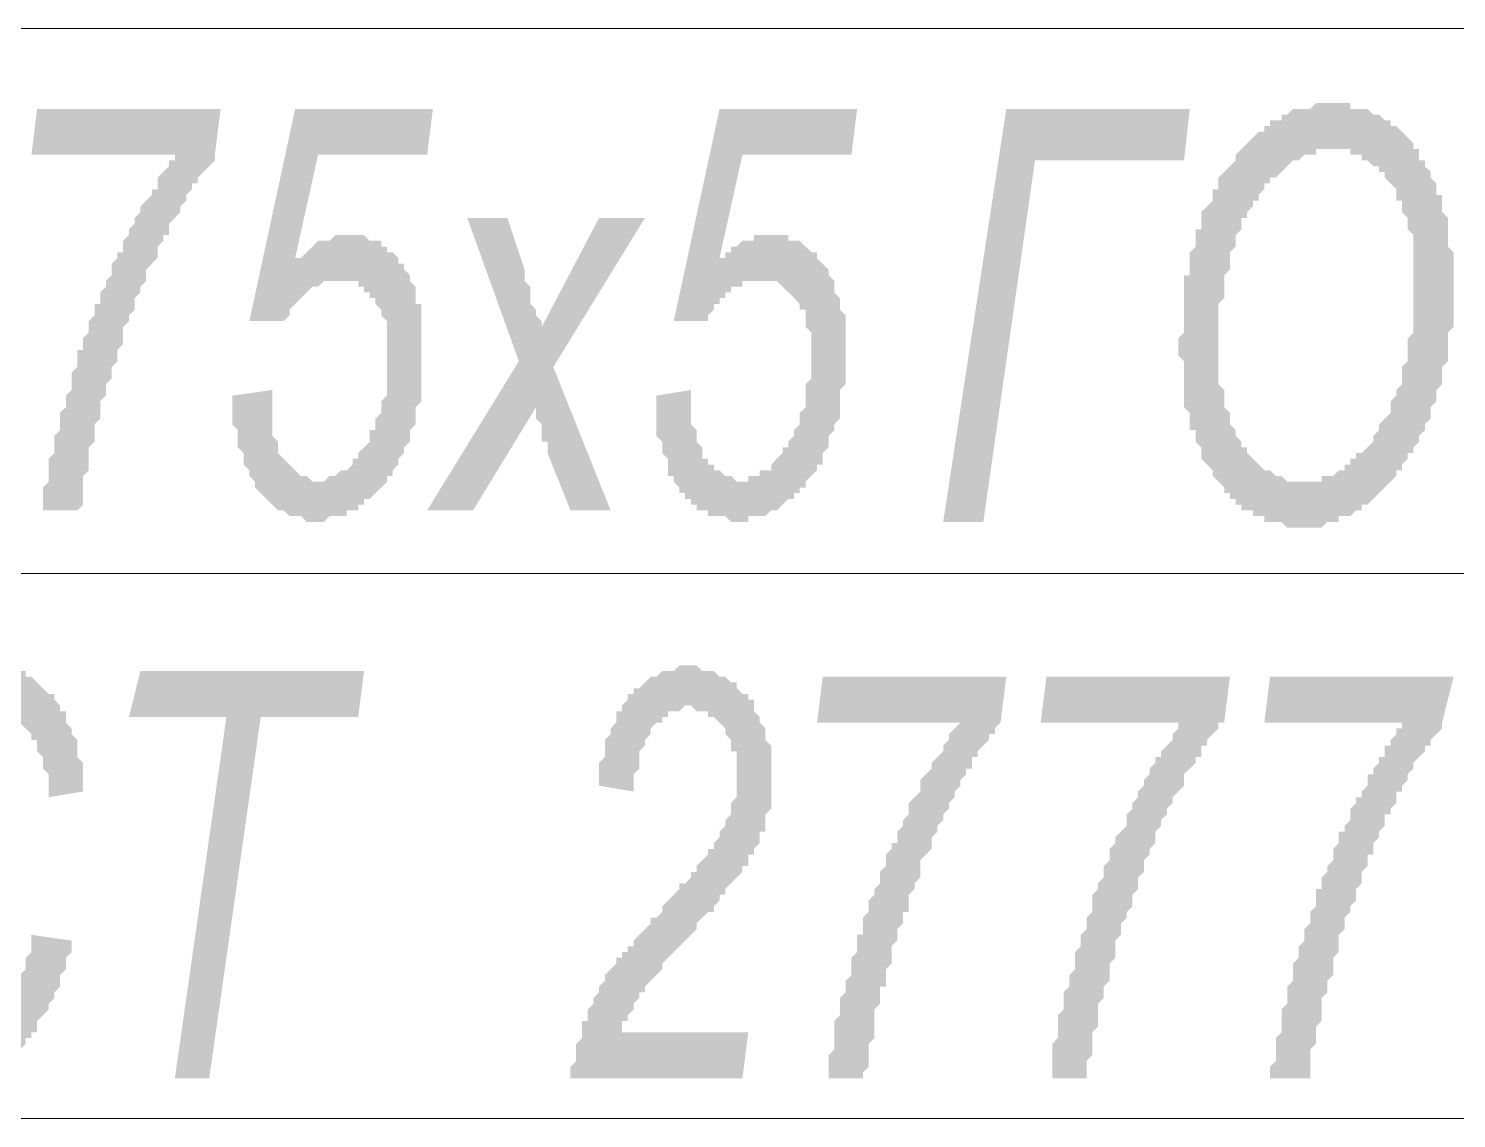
# Model space of a CAD drawing. Header units: millimetres. Extents: x 1372 to 666090, y 1285 to 31551.
# Drawn here: x 629174 to 630213, y 21939 to 22732 of the extents above; entities that cross this region are included whole.
import ezdxf

# ---------------------------------------------------------------- set-up
doc = ezdxf.new("R2010")
doc.units = ezdxf.units.MM
doc.layers.add('PDF _0', color=7, linetype='Continuous')
doc.layers.add('PDF _75-АЗ Штамп', color=7, linetype='Continuous')

msp = doc.modelspace()

# ---------------------------------------------------------------- hatches: boundary and pattern name
at = {"layer": 'PDF _75-АЗ Штамп', "transparency": 33554559}
h = msp.add_hatch(color=256, dxfattribs=at)
h.paths.add_polyline_path([(630010.6, 22498), (630010.6, 22502.2), (630010.6, 22506.4), (630014.8, 22510.6), (630014.8, 22514.7), (630014.8, 22523.1), (630014.8, 22527.2), (630014.8, 22531.4), (630014.8, 22535.6), (630014.8, 22539.8), (630014.8, 22543.9), (630014.8, 22548.1), (630014.8, 22552.3), (630019, 22552.3), (630019, 22556.4), (630019, 22560.6), (630019, 22564.8), (630019, 22569), (630023.2, 22573.1), (630023.2, 22577.3), (630023.2, 22581.5), (630023.2, 22585.6), (630027.3, 22585.6), (630027.3, 22589.8), (630027.3, 22594), (630027.3, 22598.2), (630031.5, 22602.3), (630031.5, 22602.3), (630035.7, 22606.5), (630035.7, 22610.7), (630035.7, 22614.8), (630039.8, 22614.8), (630039.8, 22619), (630039.8, 22623.2), (630044, 22627.4), (630044, 22627.4), (630048.2, 22631.5), (630048.2, 22631.5), (630052.4, 22635.7), (630052.4, 22639.9), (630056.5, 22644), (630056.5, 22644), (630060.7, 22648.2), (630060.7, 22648.2), (630064.9, 22652.4), (630064.9, 22652.4), (630069, 22656.6), (630073.2, 22656.6), (630073.2, 22660.7), (630077.4, 22660.7), (630077.4, 22664.9), (630081.6, 22664.9), (630085.7, 22664.9), (630085.7, 22669.1), (630089.9, 22669.1), (630089.9, 22669.1), (630094.1, 22673.2), (630098.2, 22673.2), (630098.2, 22673.2), (630102.4, 22673.2), (630106.6, 22673.2), (630106.6, 22673.2), (630110.8, 22677.4), (630114.9, 22677.4), (630114.9, 22677.4), (630119.1, 22677.4), (630123.3, 22677.4), (630123.3, 22677.4), (630127.4, 22677.4), (630127.4, 22677.4), (630131.6, 22677.4), (630135.8, 22677.4), (630135.8, 22673.2), (630140, 22673.2), (630144.1, 22673.2), (630144.1, 22673.2), (630148.3, 22673.2), (630152.5, 22669.1), (630152.5, 22669.1), (630156.6, 22669.1), (630160.8, 22664.9), (630160.8, 22664.9), (630165, 22664.9), (630165, 22660.7), (630169.2, 22660.7), (630173.3, 22656.6), (630173.3, 22656.6), (630177.5, 22652.4), (630177.5, 22652.4), (630181.7, 22648.2), (630181.7, 22644), (630185.8, 22644), (630185.8, 22639.9), (630185.8, 22635.7), (630190, 22635.7), (630190, 22631.5), (630194.2, 22627.4), (630194.2, 22627.4), (630194.2, 22623.2), (630198.4, 22619), (630198.4, 22614.8), (630198.4, 22610.7), (630202.5, 22610.7), (630202.5, 22606.5), (630202.5, 22602.3), (630202.5, 22598.2), (630206.7, 22594), (630206.7, 22589.8), (630206.7, 22585.6), (630206.7, 22581.5), (630206.7, 22577.3), (630206.7, 22573.1), (630210.9, 22569), (630210.9, 22564.8), (630210.9, 22560.6), (630210.9, 22556.4), (630210.9, 22552.3), (630210.9, 22548.1), (630210.9, 22543.9), (630210.9, 22543.9), (630210.9, 22539.8), (630210.9, 22535.6), (630210.9, 22531.4), (630210.9, 22527.2), (630210.9, 22523.1), (630210.9, 22518.9), (630210.9, 22514.7), (630206.7, 22510.6), (630206.7, 22506.4), (630206.7, 22502.2), (630206.7, 22498), (630206.7, 22493.9), (630206.7, 22489.7), (630202.5, 22485.5), (630202.5, 22481.4), (630202.5, 22477.2), (630202.5, 22473), (630202.5, 22473), (630198.4, 22468.8), (630198.4, 22464.7), (630198.4, 22464.7), (630198.4, 22460.5), (630194.2, 22456.3), (630194.2, 22452.2), (630194.2, 22448), (630190, 22443.8), (630190, 22439.6), (630185.8, 22435.5), (630185.8, 22435.5), (630185.8, 22431.3), (630181.7, 22427.1), (630181.7, 22423), (630177.5, 22423), (630177.5, 22418.8), (630173.3, 22414.6), (630173.3, 22414.6), (630173.3, 22410.4), (630169.2, 22410.4), (630169.2, 22406.3), (630165, 22402.1), (630165, 22402.1), (630160.8, 22397.9), (630160.8, 22397.9), (630156.6, 22393.8), (630152.5, 22389.6), (630152.5, 22389.6), (630148.3, 22385.4), (630148.3, 22385.4), (630144.1, 22385.4), (630144.1, 22381.2), (630140, 22381.2), (630135.8, 22377.1), (630135.8, 22377.1), (630131.6, 22377.1), (630127.4, 22377.1), (630127.4, 22372.9), (630123.3, 22372.9), (630119.1, 22372.9), (630119.1, 22372.9), (630114.9, 22368.7), (630110.8, 22368.7), (630110.8, 22368.7), (630106.6, 22368.7), (630102.4, 22368.7), (630098.2, 22368.7), (630098.2, 22368.7), (630098.2, 22368.7), (630094.1, 22368.7), (630089.9, 22368.7), (630089.9, 22368.7), (630085.7, 22372.9), (630081.6, 22372.9), (630077.4, 22372.9), (630077.4, 22372.9), (630073.2, 22372.9), (630073.2, 22377.1), (630069, 22377.1), (630064.9, 22377.1), (630064.9, 22381.2), (630060.7, 22381.2), (630056.5, 22381.2), (630056.5, 22385.4), (630052.4, 22385.4), (630052.4, 22389.6), (630048.2, 22389.6), (630048.2, 22393.8), (630044, 22393.8), (630044, 22397.9), (630039.8, 22402.1), (630039.8, 22402.1), (630035.7, 22406.3), (630035.7, 22410.4), (630031.5, 22414.6), (630031.5, 22414.6), (630027.3, 22418.8), (630027.3, 22423), (630027.3, 22427.1), (630023.2, 22431.3), (630023.2, 22431.3), (630023.2, 22435.5), (630023.2, 22439.6), (630019, 22439.6), (630019, 22443.8), (630019, 22448), (630019, 22452.2), (630014.8, 22456.3), (630014.8, 22460.5), (630014.8, 22464.7), (630014.8, 22468.8), (630014.8, 22473), (630014.8, 22477.2), (630014.8, 22481.4), (630014.8, 22485.5), (630014.8, 22489.7), (630010.6, 22493.9), (630010.6, 22498), (630010.6, 22498)], flags=0)
h.paths.add_polyline_path([(630039.8, 22498), (630039.8, 22493.9), (630039.8, 22489.7), (630039.8, 22485.5), (630039.8, 22481.4), (630039.8, 22477.2), (630039.8, 22473), (630044, 22468.8), (630044, 22464.7), (630044, 22460.5), (630044, 22456.3), (630048.2, 22452.2), (630048.2, 22448), (630048.2, 22448), (630048.2, 22443.8), (630052.4, 22439.6), (630052.4, 22439.6), (630052.4, 22435.5), (630056.5, 22431.3), (630056.5, 22427.1), (630060.7, 22427.1), (630060.7, 22423), (630064.9, 22418.8), (630064.9, 22418.8), (630069, 22414.6), (630069, 22414.6), (630073.2, 22410.4), (630077.4, 22410.4), (630077.4, 22410.4), (630081.6, 22406.3), (630081.6, 22406.3), (630085.7, 22406.3), (630089.9, 22402.1), (630089.9, 22402.1), (630094.1, 22402.1), (630098.2, 22402.1), (630098.2, 22402.1), (630102.4, 22402.1), (630106.6, 22402.1), (630106.6, 22402.1), (630110.8, 22402.1), (630114.9, 22402.1), (630114.9, 22406.3), (630119.1, 22406.3), (630123.3, 22406.3), (630123.3, 22406.3), (630127.4, 22410.4), (630131.6, 22410.4), (630131.6, 22414.6), (630131.6, 22414.6), (630135.8, 22414.6), (630135.8, 22418.8), (630140, 22418.8), (630140, 22423), (630144.1, 22423), (630148.3, 22427.1), (630148.3, 22427.1), (630152.5, 22431.3), (630152.5, 22435.5), (630156.6, 22439.6), (630156.6, 22439.6), (630156.6, 22443.8), (630160.8, 22448), (630160.8, 22448), (630165, 22452.2), (630165, 22456.3), (630165, 22460.5), (630169.2, 22464.7), (630169.2, 22464.7), (630169.2, 22468.8), (630173.3, 22473), (630173.3, 22477.2), (630173.3, 22481.4), (630173.3, 22485.5), (630177.5, 22489.7), (630177.5, 22489.7), (630177.5, 22493.9), (630177.5, 22498), (630177.5, 22502.2), (630177.5, 22506.4), (630181.7, 22510.6), (630181.7, 22514.7), (630181.7, 22518.9), (630181.7, 22523.1), (630181.7, 22527.2), (630181.7, 22531.4), (630181.7, 22535.6), (630181.7, 22539.8), (630181.7, 22543.9), (630181.7, 22548.1), (630181.7, 22552.3), (630181.7, 22556.4), (630181.7, 22560.6), (630181.7, 22564.8), (630181.7, 22569), (630181.7, 22573.1), (630181.7, 22577.3), (630181.7, 22581.5), (630177.5, 22585.6), (630177.5, 22589.8), (630177.5, 22589.8), (630177.5, 22594), (630173.3, 22598.2), (630173.3, 22602.3), (630173.3, 22606.5), (630169.2, 22606.5), (630169.2, 22610.7), (630169.2, 22614.8), (630165, 22619), (630165, 22619), (630160.8, 22623.2), (630160.8, 22627.4), (630156.6, 22627.4), (630156.6, 22631.5), (630152.5, 22631.5), (630148.3, 22635.7), (630148.3, 22635.7), (630144.1, 22635.7), (630144.1, 22639.9), (630140, 22639.9), (630135.8, 22639.9), (630135.8, 22644), (630131.6, 22644), (630127.4, 22644), (630127.4, 22644), (630123.3, 22644), (630123.3, 22644), (630119.1, 22644), (630114.9, 22644), (630114.9, 22644), (630110.8, 22644), (630110.8, 22639.9), (630106.6, 22639.9), (630102.4, 22639.9), (630102.4, 22639.9), (630098.2, 22635.7), (630094.1, 22635.7), (630094.1, 22635.7), (630089.9, 22631.5), (630089.9, 22631.5), (630085.7, 22627.4), (630085.7, 22627.4), (630081.6, 22623.2), (630077.4, 22623.2), (630077.4, 22619), (630073.2, 22619), (630073.2, 22614.8), (630069, 22610.7), (630069, 22606.5), (630064.9, 22606.5), (630064.9, 22602.3), (630064.9, 22602.3), (630060.7, 22598.2), (630060.7, 22594), (630056.5, 22594), (630056.5, 22589.8), (630056.5, 22585.6), (630052.4, 22581.5), (630052.4, 22577.3), (630052.4, 22577.3), (630052.4, 22573.1), (630048.2, 22569), (630048.2, 22564.8), (630048.2, 22560.6), (630048.2, 22556.4), (630044, 22552.3), (630044, 22552.3), (630044, 22548.1), (630044, 22543.9), (630044, 22539.8), (630044, 22535.6), (630039.8, 22531.4), (630039.8, 22527.2), (630039.8, 22523.1), (630039.8, 22518.9), (630039.8, 22514.7), (630039.8, 22506.4), (630039.8, 22502.2), (630039.8, 22498), (630039.8, 22498)], flags=0)
for points in [[(629184.7, 22381.2), (629184.7, 22381.2), (629184.7, 22385.4), (629184.7, 22389.6), (629184.7, 22393.8), (629184.7, 22397.9), (629188.9, 22402.1), (629188.9, 22406.3), (629188.9, 22406.3), (629188.9, 22410.4), (629188.9, 22414.6), (629188.9, 22418.8), (629193.1, 22423), (629193.1, 22427.1), (629193.1, 22431.3), (629193.1, 22435.5), (629197.2, 22439.6), (629197.2, 22448), (629197.2, 22452.2), (629197.2, 22452.2), (629201.4, 22456.3), (629201.4, 22460.5), (629201.4, 22464.7), (629201.4, 22464.7), (629205.6, 22468.8), (629205.6, 22473), (629205.6, 22477.2), (629205.6, 22481.4), (629209.7, 22485.5), (629209.7, 22489.7), (629209.7, 22493.9), (629209.7, 22498), (629213.9, 22498), (629213.9, 22502.2), (629213.9, 22506.4), (629218.1, 22510.6), (629218.1, 22514.7), (629218.1, 22518.9), (629222.3, 22523.1), (629222.3, 22527.2), (629222.3, 22531.4), (629226.4, 22531.4), (629226.4, 22535.6), (629226.4, 22539.8), (629230.6, 22543.9), (629230.6, 22548.1), (629234.8, 22552.3), (629234.8, 22552.3), (629234.8, 22556.4), (629234.8, 22560.6), (629238.9, 22564.8), (629238.9, 22569), (629243.1, 22569), (629243.1, 22573.1), (629243.1, 22577.3), (629247.3, 22581.5), (629247.3, 22585.6), (629251.5, 22589.8), (629251.5, 22589.8), (629251.5, 22594), (629255.6, 22598.2), (629255.6, 22602.3), (629259.8, 22606.5), (629259.8, 22606.5), (629264, 22610.7), (629264, 22614.8), (629268.1, 22614.8), (629268.1, 22619), (629268.1, 22623.2), (629272.3, 22627.4), (629272.3, 22627.4), (629276.5, 22631.5), (629276.5, 22635.7), (629280.7, 22635.7), (629280.7, 22639.9), (629176.4, 22639.9), (629180.5, 22673.2), (629314, 22673.2), (629309.8, 22639.9), (629309.8, 22635.7), (629305.7, 22631.5), (629305.7, 22631.5), (629301.5, 22627.4), (629301.5, 22627.4), (629297.3, 22623.2), (629297.3, 22619), (629293.2, 22619), (629293.2, 22614.8), (629289, 22610.7), (629289, 22606.5), (629289, 22606.5), (629284.8, 22602.3), (629284.8, 22598.2), (629280.7, 22594), (629280.7, 22594), (629276.5, 22589.8), (629276.5, 22585.6), (629276.5, 22581.5), (629272.3, 22581.5), (629272.3, 22577.3), (629268.1, 22573.1), (629268.1, 22569), (629268.1, 22564.8), (629264, 22560.6), (629264, 22560.6), (629259.8, 22556.4), (629259.8, 22552.3), (629259.8, 22548.1), (629255.6, 22543.9), (629255.6, 22539.8), (629251.5, 22535.6), (629251.5, 22531.4), (629251.5, 22531.4), (629251.5, 22527.2), (629247.3, 22523.1), (629247.3, 22518.9), (629243.1, 22514.7), (629243.1, 22510.6), (629243.1, 22506.4), (629243.1, 22502.2), (629238.9, 22498), (629238.9, 22493.9), (629238.9, 22489.7), (629234.8, 22485.5), (629234.8, 22481.4), (629234.8, 22477.2), (629230.6, 22473), (629230.6, 22468.8), (629230.6, 22468.8), (629230.6, 22464.7), (629226.4, 22460.5), (629226.4, 22456.3), (629226.4, 22452.2), (629226.4, 22448), (629222.3, 22443.8), (629222.3, 22439.6), (629222.3, 22435.5), (629222.3, 22431.3), (629218.1, 22427.1), (629218.1, 22423), (629218.1, 22423), (629218.1, 22418.8), (629218.1, 22414.6), (629218.1, 22410.4), (629213.9, 22406.3), (629213.9, 22402.1), (629213.9, 22397.9), (629213.9, 22393.8), (629213.9, 22389.6), (629213.9, 22385.4), (629209.7, 22381.2), (629209.7, 22381.2), (629209.7, 22381.2)], [(629322.4, 22464.7), (629351.6, 22468.8), (629351.6, 22460.5), (629351.6, 22460.5), (629351.6, 22456.3), (629351.6, 22456.3), (629351.6, 22452.2), (629351.6, 22448), (629351.6, 22443.8), (629351.6, 22439.6), (629351.6, 22435.5), (629355.7, 22431.3), (629355.7, 22427.1), (629355.7, 22423), (629359.9, 22418.8), (629359.9, 22418.8), (629364.1, 22414.6), (629364.1, 22414.6), (629368.2, 22410.4), (629368.2, 22410.4), (629372.4, 22406.3), (629376.6, 22406.3), (629376.6, 22406.3), (629380.8, 22402.1), (629384.9, 22402.1), (629384.9, 22402.1), (629389.1, 22402.1), (629389.1, 22402.1), (629393.3, 22406.3), (629393.3, 22406.3), (629397.4, 22406.3), (629401.6, 22410.4), (629401.6, 22410.4), (629405.8, 22410.4), (629410, 22414.6), (629410, 22414.6), (629410, 22418.8), (629414.1, 22418.8), (629414.1, 22423), (629418.3, 22427.1), (629418.3, 22427.1), (629422.5, 22431.3), (629422.5, 22435.5), (629422.5, 22439.6), (629426.6, 22439.6), (629426.6, 22443.8), (629426.6, 22448), (629426.6, 22448), (629430.8, 22452.2), (629430.8, 22456.3), (629430.8, 22460.5), (629435, 22464.7), (629435, 22468.8), (629435, 22473), (629435, 22477.2), (629435, 22481.4), (629435, 22485.5), (629435, 22489.7), (629435, 22493.9), (629435, 22493.9), (629435, 22498), (629435, 22502.2), (629435, 22506.4), (629435, 22510.6), (629435, 22514.7), (629435, 22518.9), (629430.8, 22523.1), (629430.8, 22527.2), (629430.8, 22527.2), (629426.6, 22531.4), (629426.6, 22535.6), (629422.5, 22535.6), (629422.5, 22539.8), (629418.3, 22539.8), (629418.3, 22543.9), (629414.1, 22543.9), (629414.1, 22548.1), (629410, 22548.1), (629405.8, 22548.1), (629405.8, 22548.1), (629401.6, 22548.1), (629397.4, 22548.1), (629397.4, 22548.1), (629393.3, 22548.1), (629389.1, 22548.1), (629389.1, 22548.1), (629384.9, 22543.9), (629380.8, 22543.9), (629380.8, 22543.9), (629376.6, 22539.8), (629376.6, 22539.8), (629372.4, 22535.6), (629372.4, 22535.6), (629368.2, 22531.4), (629368.2, 22531.4), (629364.1, 22527.2), (629364.1, 22523.1), (629359.9, 22518.9), (629359.9, 22518.9), (629334.9, 22518.9), (629368.2, 22673.2), (629468.4, 22673.2), (629464.2, 22639.9), (629384.9, 22639.9), (629368.2, 22564.8), (629372.4, 22564.8), (629376.6, 22569), (629376.6, 22569), (629380.8, 22573.1), (629380.8, 22573.1), (629384.9, 22577.3), (629389.1, 22577.3), (629389.1, 22577.3), (629389.1, 22577.3), (629393.3, 22577.3), (629397.4, 22581.5), (629397.4, 22581.5), (629401.6, 22581.5), (629405.8, 22581.5), (629405.8, 22581.5), (629410, 22581.5), (629414.1, 22581.5), (629418.3, 22581.5), (629418.3, 22581.5), (629422.5, 22577.3), (629426.6, 22577.3), (629426.6, 22577.3), (629430.8, 22577.3), (629430.8, 22573.1), (629435, 22573.1), (629435, 22569), (629439.2, 22569), (629443.3, 22564.8), (629443.3, 22560.6), (629447.5, 22560.6), (629447.5, 22560.6), (629447.5, 22556.4), (629451.7, 22552.3), (629451.7, 22548.1), (629451.7, 22548.1), (629455.8, 22543.9), (629455.8, 22539.8), (629455.8, 22535.6), (629455.8, 22531.4), (629460, 22531.4), (629460, 22527.2), (629460, 22523.1), (629460, 22518.9), (629460, 22514.7), (629460, 22510.6), (629460, 22506.4), (629460, 22498), (629460, 22498), (629460, 22493.9), (629460, 22489.7), (629460, 22485.5), (629460, 22481.4), (629460, 22477.2), (629460, 22473), (629460, 22468.8), (629460, 22464.7), (629460, 22460.5), (629455.8, 22456.3), (629455.8, 22452.2), (629455.8, 22448), (629455.8, 22443.8), (629451.7, 22439.6), (629451.7, 22439.6), (629451.7, 22435.5), (629451.7, 22431.3), (629447.5, 22427.1), (629447.5, 22423), (629443.3, 22418.8), (629443.3, 22414.6), (629443.3, 22414.6), (629439.2, 22410.4), (629439.2, 22406.3), (629435, 22406.3), (629435, 22402.1), (629430.8, 22397.9), (629430.8, 22397.9), (629426.6, 22393.8), (629426.6, 22393.8), (629422.5, 22389.6), (629418.3, 22389.6), (629418.3, 22385.4), (629414.1, 22385.4), (629414.1, 22381.2), (629410, 22381.2), (629405.8, 22381.2), (629405.8, 22377.1), (629401.6, 22377.1), (629397.4, 22377.1), (629397.4, 22377.1), (629393.3, 22377.1), (629389.1, 22372.9), (629389.1, 22372.9), (629384.9, 22372.9), (629380.8, 22372.9), (629380.8, 22372.9), (629376.6, 22372.9), (629372.4, 22377.1), (629372.4, 22377.1), (629368.2, 22377.1), (629364.1, 22377.1), (629364.1, 22377.1), (629359.9, 22381.2), (629355.7, 22381.2), (629355.7, 22381.2), (629351.6, 22385.4), (629351.6, 22385.4), (629347.4, 22389.6), (629347.4, 22389.6), (629343.2, 22393.8), (629343.2, 22393.8), (629339, 22397.9), (629339, 22402.1), (629334.9, 22406.3), (629334.9, 22406.3), (629334.9, 22410.4), (629330.7, 22414.6), (629330.7, 22418.8), (629330.7, 22423), (629326.5, 22427.1), (629326.5, 22431.3), (629326.5, 22435.5), (629326.5, 22435.5), (629326.5, 22439.6), (629322.4, 22443.8), (629322.4, 22448), (629322.4, 22452.2), (629322.4, 22456.3), (629322.4, 22456.3), (629322.4, 22460.5), (629322.4, 22464.7)], [(629631, 22464.7), (629656.1, 22468.8), (629656.1, 22460.5), (629656.1, 22460.5), (629656.1, 22456.3), (629656.1, 22456.3), (629656.1, 22452.2), (629656.1, 22448), (629656.1, 22443.8), (629660.2, 22439.6), (629660.2, 22435.5), (629660.2, 22431.3), (629664.4, 22427.1), (629664.4, 22423), (629664.4, 22418.8), (629668.6, 22418.8), (629668.6, 22414.6), (629672.8, 22414.6), (629672.8, 22410.4), (629676.9, 22410.4), (629681.1, 22406.3), (629681.1, 22406.3), (629685.3, 22406.3), (629689.4, 22402.1), (629689.4, 22402.1), (629689.4, 22402.1), (629693.6, 22402.1), (629697.8, 22402.1), (629697.8, 22406.3), (629702, 22406.3), (629706.1, 22406.3), (629706.1, 22410.4), (629710.3, 22410.4), (629714.5, 22410.4), (629714.5, 22414.6), (629714.5, 22414.6), (629718.6, 22418.8), (629718.6, 22418.8), (629722.8, 22423), (629722.8, 22427.1), (629727, 22427.1), (629727, 22431.3), (629731.2, 22435.5), (629731.2, 22439.6), (629731.2, 22439.6), (629735.3, 22443.8), (629735.3, 22448), (629735.3, 22448), (629735.3, 22452.2), (629739.5, 22456.3), (629739.5, 22460.5), (629739.5, 22464.7), (629739.5, 22468.8), (629739.5, 22473), (629743.7, 22477.2), (629743.7, 22481.4), (629743.7, 22485.5), (629743.7, 22489.7), (629743.7, 22493.9), (629743.7, 22493.9), (629743.7, 22498), (629743.7, 22502.2), (629743.7, 22506.4), (629743.7, 22510.6), (629739.5, 22514.7), (629739.5, 22518.9), (629739.5, 22523.1), (629739.5, 22527.2), (629735.3, 22527.2), (629735.3, 22531.4), (629731.2, 22535.6), (629731.2, 22535.6), (629727, 22539.8), (629727, 22539.8), (629722.8, 22543.9), (629722.8, 22543.9), (629718.6, 22548.1), (629714.5, 22548.1), (629714.5, 22548.1), (629710.3, 22548.1), (629706.1, 22548.1), (629706.1, 22548.1), (629702, 22548.1), (629702, 22548.1), (629697.8, 22548.1), (629693.6, 22548.1), (629693.6, 22543.9), (629689.4, 22543.9), (629685.3, 22543.9), (629685.3, 22539.8), (629681.1, 22539.8), (629681.1, 22535.6), (629676.9, 22535.6), (629676.9, 22531.4), (629672.8, 22531.4), (629672.8, 22527.2), (629668.6, 22523.1), (629668.6, 22518.9), (629664.4, 22518.9), (629643.6, 22518.9), (629676.9, 22673.2), (629777, 22673.2), (629772.9, 22639.9), (629693.6, 22639.9), (629676.9, 22564.8), (629681.1, 22564.8), (629681.1, 22569), (629685.3, 22569), (629685.3, 22573.1), (629689.4, 22573.1), (629693.6, 22577.3), (629693.6, 22577.3), (629693.6, 22577.3), (629697.8, 22577.3), (629702, 22577.3), (629702, 22581.5), (629706.1, 22581.5), (629710.3, 22581.5), (629710.3, 22581.5), (629714.5, 22581.5), (629718.6, 22581.5), (629718.6, 22581.5), (629722.8, 22581.5), (629727, 22581.5), (629727, 22577.3), (629731.2, 22577.3), (629735.3, 22577.3), (629735.3, 22577.3), (629739.5, 22573.1), (629739.5, 22573.1), (629743.7, 22569), (629747.8, 22569), (629747.8, 22564.8), (629752, 22560.6), (629752, 22560.6), (629752, 22560.6), (629756.2, 22556.4), (629756.2, 22552.3), (629760.4, 22548.1), (629760.4, 22548.1), (629760.4, 22543.9), (629760.4, 22539.8), (629764.5, 22535.6), (629764.5, 22531.4), (629764.5, 22531.4), (629764.5, 22527.2), (629768.7, 22523.1), (629768.7, 22518.9), (629768.7, 22514.7), (629768.7, 22510.6), (629768.7, 22506.4), (629768.7, 22498), (629768.7, 22498), (629768.7, 22493.9), (629768.7, 22489.7), (629768.7, 22485.5), (629768.7, 22481.4), (629768.7, 22477.2), (629768.7, 22473), (629764.5, 22468.8), (629764.5, 22464.7), (629764.5, 22460.5), (629764.5, 22456.3), (629764.5, 22452.2), (629764.5, 22448), (629760.4, 22443.8), (629760.4, 22439.6), (629760.4, 22439.6), (629756.2, 22435.5), (629756.2, 22431.3), (629756.2, 22427.1), (629752, 22423), (629752, 22418.8), (629752, 22414.6), (629747.8, 22414.6), (629747.8, 22410.4), (629743.7, 22406.3), (629743.7, 22406.3), (629739.5, 22402.1), (629739.5, 22397.9), (629735.3, 22397.9), (629735.3, 22393.8), (629731.2, 22393.8), (629731.2, 22389.6), (629727, 22389.6), (629722.8, 22385.4), (629722.8, 22385.4), (629718.6, 22381.2), (629714.5, 22381.2), (629714.5, 22381.2), (629710.3, 22377.1), (629706.1, 22377.1), (629706.1, 22377.1), (629702, 22377.1), (629697.8, 22377.1), (629697.8, 22372.9), (629693.6, 22372.9), (629689.4, 22372.9), (629689.4, 22372.9), (629685.3, 22372.9), (629685.3, 22372.9), (629681.1, 22377.1), (629676.9, 22377.1), (629672.8, 22377.1), (629672.8, 22377.1), (629668.6, 22377.1), (629668.6, 22381.2), (629664.4, 22381.2), (629660.2, 22381.2), (629660.2, 22385.4), (629656.1, 22385.4), (629656.1, 22389.6), (629651.9, 22389.6), (629651.9, 22393.8), (629647.7, 22393.8), (629647.7, 22397.9), (629643.6, 22402.1), (629643.6, 22406.3), (629639.4, 22406.3), (629639.4, 22410.4), (629639.4, 22414.6), (629639.4, 22418.8), (629635.2, 22423), (629635.2, 22427.1), (629635.2, 22431.3), (629631, 22435.5), (629631, 22435.5), (629631, 22439.6), (629631, 22443.8), (629631, 22448), (629631, 22452.2), (629631, 22456.3), (629631, 22456.3), (629631, 22460.5), (629631, 22464.7)], [(629885.5, 22673.2), (630019, 22673.2), (630014.8, 22635.7), (629906.4, 22635.7), (629868.8, 22372.9), (629839.6, 22372.9)], [(629464.2, 22381.2), (629530.9, 22489.7), (629493.4, 22594), (629522.6, 22594), (629535.1, 22556.4), (629535.1, 22552.3), (629535.1, 22548.1), (629539.3, 22543.9), (629539.3, 22539.8), (629539.3, 22535.6), (629539.3, 22531.4), (629543.4, 22527.2), (629543.4, 22527.2), (629543.4, 22523.1), (629547.6, 22518.9), (629547.6, 22514.7), (629589.3, 22594), (629622.7, 22594), (629556, 22485.5), (629597.7, 22381.2), (629568.5, 22381.2), (629551.8, 22423), (629551.8, 22427.1), (629551.8, 22431.3), (629547.6, 22431.3), (629547.6, 22435.5), (629547.6, 22439.6), (629547.6, 22443.8), (629543.4, 22448), (629543.4, 22452.2), (629543.4, 22456.3), (629543.4, 22456.3), (629497.6, 22381.2)], [(629176.4, 22072.6), (629205.6, 22068.4), (629205.6, 22064.2), (629205.6, 22060), (629201.4, 22055.9), (629201.4, 22051.7), (629201.4, 22047.5), (629197.2, 22043.4), (629197.2, 22039.2), (629197.2, 22035), (629193.1, 22030.8), (629193.1, 22026.7), (629193.1, 22026.7), (629188.9, 22022.5), (629188.9, 22018.3), (629184.7, 22014.2), (629184.7, 22014.2), (629180.5, 22010), (629180.5, 22005.8), (629180.5, 22001.7), (629176.4, 22001.7), (629176.4, 21997.5), (629172.2, 21997.5), (629172.2, 21993.3), (629168, 21989.1), (629168, 21989.1), (629163.9, 21989.1), (629163.9, 21985), (629159.7, 21980.8), (629159.7, 21980.8), (629155.5, 21980.8), (629151.3, 21976.6), (629151.3, 21976.6), (629147.2, 21972.5), (629147.2, 21972.5), (629143, 21972.5), (629138.8, 21968.3), (629138.8, 21968.3), (629134.7, 21968.3), (629130.5, 21968.3), (629130.5, 21964.1), (629126.3, 21964.1), (629122.1, 21964.1), (629122.1, 21964.1), (629118, 21964.1), (629113.8, 21964.1), (629113.8, 21964.1), (629113.8, 21964.1), (629109.6, 21964.1), (629105.5, 21964.1), (629101.3, 21964.1), (629101.3, 21964.1), (629097.1, 21964.1), (629092.9, 21964.1), (629088.8, 21968.3), (629088.8, 21968.3), (629084.6, 21968.3), (629080.4, 21968.3), (629080.4, 21972.5), (629076.3, 21972.5), (629076.3, 21972.5), (629072.1, 21976.6), (629067.9, 21976.6), (629067.9, 21980.8), (629063.7, 21980.8), (629063.7, 21985), (629059.6, 21985), (629059.6, 21989.1), (629055.4, 21989.1), (629055.4, 21993.3), (629051.2, 21993.3), (629051.2, 21997.5), (629051.2, 21997.5), (629047.1, 22001.7), (629047.1, 22005.8), (629047.1, 22005.8), (629042.9, 22010), (629042.9, 22014.2), (629042.9, 22018.3), (629038.7, 22018.3), (629038.7, 22022.5), (629038.7, 22026.7), (629034.5, 22030.8), (629034.5, 22035), (629034.5, 22039.2), (629034.5, 22043.4), (629034.5, 22047.5), (629034.5, 22051.7), (629030.4, 22051.7), (629030.4, 22055.9), (629030.4, 22064.2), (629030.4, 22068.4), (629030.4, 22072.6), (629030.4, 22076.7), (629030.4, 22080.9), (629030.4, 22085.1), (629030.4, 22089.2), (629030.4, 22089.2), (629030.4, 22097.6), (629030.4, 22101.8), (629030.4, 22105.9), (629030.4, 22110.1), (629030.4, 22114.3), (629030.4, 22118.4), (629030.4, 22122.6), (629030.4, 22126.8), (629030.4, 22131), (629030.4, 22135.1), (629034.5, 22139.3), (629034.5, 22143.5), (629034.5, 22147.6), (629034.5, 22151.8), (629034.5, 22151.8), (629034.5, 22156), (629038.7, 22160.2), (629038.7, 22164.3), (629038.7, 22168.5), (629038.7, 22172.7), (629042.9, 22176.8), (629042.9, 22181), (629042.9, 22181), (629042.9, 22185.2), (629047.1, 22189.4), (629047.1, 22193.5), (629047.1, 22197.7), (629051.2, 22201.9), (629051.2, 22201.9), (629051.2, 22206), (629055.4, 22210.2), (629055.4, 22214.4), (629059.6, 22214.4), (629059.6, 22218.6), (629063.7, 22222.7), (629063.7, 22222.7), (629063.7, 22226.9), (629067.9, 22231.1), (629067.9, 22231.1), (629072.1, 22235.2), (629072.1, 22239.4), (629076.3, 22239.4), (629076.3, 22243.6), (629080.4, 22243.6), (629084.6, 22247.8), (629084.6, 22251.9), (629088.8, 22251.9), (629088.8, 22251.9), (629092.9, 22256.1), (629092.9, 22256.1), (629097.1, 22260.3), (629101.3, 22260.3), (629101.3, 22260.3), (629105.5, 22264.4), (629105.5, 22264.4), (629109.6, 22264.4), (629113.8, 22268.6), (629113.8, 22268.6), (629118, 22268.6), (629122.1, 22268.6), (629122.1, 22268.6), (629126.3, 22268.6), (629130.5, 22268.6), (629130.5, 22268.6), (629134.7, 22268.6), (629138.8, 22272.8), (629143, 22268.6), (629143, 22268.6), (629147.2, 22268.6), (629151.3, 22268.6), (629155.5, 22268.6), (629155.5, 22268.6), (629159.7, 22268.6), (629163.9, 22268.6), (629163.9, 22264.4), (629168, 22264.4), (629172.2, 22264.4), (629172.2, 22260.3), (629176.4, 22260.3), (629176.4, 22260.3), (629180.5, 22256.1), (629180.5, 22256.1), (629184.7, 22251.9), (629184.7, 22251.9), (629188.9, 22247.8), (629193.1, 22247.8), (629193.1, 22243.6), (629193.1, 22243.6), (629197.2, 22239.4), (629197.2, 22235.2), (629201.4, 22235.2), (629201.4, 22231.1), (629201.4, 22226.9), (629205.6, 22222.7), (629205.6, 22222.7), (629205.6, 22218.6), (629209.7, 22214.4), (629209.7, 22210.2), (629209.7, 22206), (629209.7, 22201.9), (629213.9, 22197.7), (629213.9, 22193.5), (629213.9, 22189.4), (629213.9, 22185.2), (629213.9, 22181), (629213.9, 22176.8), (629213.9, 22176.8), (629188.9, 22172.7), (629188.9, 22176.8), (629188.9, 22181), (629188.9, 22189.4), (629184.7, 22193.5), (629184.7, 22193.5), (629184.7, 22197.7), (629184.7, 22201.9), (629180.5, 22206), (629180.5, 22210.2), (629180.5, 22214.4), (629176.4, 22214.4), (629176.4, 22218.6), (629172.2, 22222.7), (629172.2, 22222.7), (629172.2, 22222.7), (629168, 22226.9), (629163.9, 22226.9), (629163.9, 22231.1), (629159.7, 22231.1), (629159.7, 22235.2), (629155.5, 22235.2), (629151.3, 22235.2), (629151.3, 22235.2), (629147.2, 22235.2), (629143, 22239.4), (629143, 22239.4), (629138.8, 22239.4), (629134.7, 22239.4), (629134.7, 22239.4), (629130.5, 22235.2), (629126.3, 22235.2), (629126.3, 22235.2), (629122.1, 22235.2), (629118, 22235.2), (629118, 22235.2), (629113.8, 22231.1), (629113.8, 22231.1), (629109.6, 22231.1), (629109.6, 22226.9), (629105.5, 22226.9), (629101.3, 22222.7), (629101.3, 22222.7), (629097.1, 22218.6), (629097.1, 22218.6), (629092.9, 22214.4), (629092.9, 22214.4), (629088.8, 22210.2), (629088.8, 22206), (629084.6, 22206), (629084.6, 22201.9), (629080.4, 22197.7), (629080.4, 22193.5), (629076.3, 22189.4), (629076.3, 22189.4), (629076.3, 22185.2), (629076.3, 22181), (629072.1, 22181), (629072.1, 22176.8), (629072.1, 22172.7), (629067.9, 22168.5), (629067.9, 22164.3), (629067.9, 22160.2), (629063.7, 22160.2), (629063.7, 22156), (629063.7, 22151.8), (629063.7, 22147.6), (629063.7, 22143.5), (629059.6, 22139.3), (629059.6, 22135.1), (629059.6, 22131), (629059.6, 22126.8), (629059.6, 22122.6), (629059.6, 22118.4), (629059.6, 22114.3), (629059.6, 22110.1), (629059.6, 22105.9), (629055.4, 22101.8), (629055.4, 22097.6), (629055.4, 22093.4), (629055.4, 22089.2), (629055.4, 22085.1), (629055.4, 22080.9), (629059.6, 22076.7), (629059.6, 22072.6), (629059.6, 22068.4), (629059.6, 22064.2), (629059.6, 22060), (629059.6, 22055.9), (629059.6, 22051.7), (629063.7, 22047.5), (629063.7, 22043.4), (629063.7, 22039.2), (629063.7, 22035), (629067.9, 22035), (629067.9, 22030.8), (629067.9, 22026.7), (629072.1, 22026.7), (629072.1, 22022.5), (629072.1, 22022.5), (629076.3, 22018.3), (629076.3, 22014.2), (629080.4, 22014.2), (629080.4, 22010), (629084.6, 22005.8), (629084.6, 22005.8), (629088.8, 22005.8), (629088.8, 22001.7), (629092.9, 22001.7), (629097.1, 22001.7), (629097.1, 21997.5), (629101.3, 21997.5), (629105.5, 21997.5), (629105.5, 21997.5), (629109.6, 21997.5), (629113.8, 21997.5), (629113.8, 21997.5), (629118, 21997.5), (629118, 21997.5), (629122.1, 21997.5), (629126.3, 21997.5), (629126.3, 21997.5), (629130.5, 22001.7), (629134.7, 22001.7), (629134.7, 22001.7), (629138.8, 22001.7), (629143, 22005.8), (629143, 22005.8), (629147.2, 22010), (629147.2, 22010), (629151.3, 22014.2), (629151.3, 22018.3), (629155.5, 22018.3), (629155.5, 22022.5), (629159.7, 22022.5), (629159.7, 22026.7), (629163.9, 22030.8), (629163.9, 22030.8), (629163.9, 22035), (629168, 22039.2), (629168, 22043.4), (629172.2, 22047.5), (629172.2, 22051.7), (629172.2, 22051.7), (629172.2, 22055.9), (629176.4, 22060), (629176.4, 22064.2), (629176.4, 22068.4), (629176.4, 22072.6)], [(629280.7, 21968.3), (629318.2, 22231.1), (629247.3, 22231.1), (629255.6, 22264.4), (629418.3, 22264.4), (629414.1, 22231.1), (629343.2, 22231.1), (629305.7, 21968.3)], [(629568.5, 21968.3), (629568.5, 21972.5), (629568.5, 21976.6), (629572.6, 21980.8), (629572.6, 21985), (629572.6, 21989.1), (629572.6, 21993.3), (629576.8, 21997.5), (629576.8, 22001.7), (629576.8, 22005.8), (629576.8, 22010), (629581, 22010), (629581, 22014.2), (629581, 22018.3), (629581, 22018.3), (629585.2, 22022.5), (629585.2, 22026.7), (629589.3, 22030.8), (629589.3, 22035), (629589.3, 22035), (629593.5, 22039.2), (629593.5, 22043.4), (629597.7, 22047.5), (629597.7, 22047.5), (629597.7, 22047.5), (629601.8, 22051.7), (629601.8, 22051.7), (629601.8, 22055.9), (629606, 22055.9), (629606, 22060), (629610.2, 22060), (629610.2, 22064.2), (629614.4, 22064.2), (629614.4, 22068.4), (629618.5, 22072.6), (629618.5, 22072.6), (629622.7, 22076.7), (629626.9, 22080.9), (629626.9, 22085.1), (629631, 22085.1), (629635.2, 22089.2), (629635.2, 22093.4), (629639.4, 22097.6), (629643.6, 22101.8), (629643.6, 22101.8), (629647.7, 22105.9), (629647.7, 22110.1), (629651.9, 22110.1), (629656.1, 22114.3), (629656.1, 22118.4), (629660.2, 22118.4), (629660.2, 22122.6), (629664.4, 22126.8), (629664.4, 22126.8), (629668.6, 22131), (629668.6, 22131), (629668.6, 22135.1), (629672.8, 22135.1), (629672.8, 22139.3), (629676.9, 22143.5), (629676.9, 22143.5), (629676.9, 22147.6), (629681.1, 22151.8), (629681.1, 22156), (629685.3, 22160.2), (629685.3, 22160.2), (629685.3, 22164.3), (629685.3, 22164.3), (629685.3, 22168.5), (629689.4, 22172.7), (629689.4, 22176.8), (629689.4, 22181), (629689.4, 22185.2), (629689.4, 22189.4), (629689.4, 22193.5), (629689.4, 22197.7), (629689.4, 22201.9), (629689.4, 22206), (629685.3, 22206), (629685.3, 22210.2), (629685.3, 22214.4), (629681.1, 22218.6), (629681.1, 22222.7), (629681.1, 22222.7), (629676.9, 22226.9), (629676.9, 22226.9), (629672.8, 22231.1), (629668.6, 22231.1), (629668.6, 22235.2), (629664.4, 22235.2), (629664.4, 22235.2), (629660.2, 22235.2), (629656.1, 22239.4), (629656.1, 22239.4), (629651.9, 22239.4), (629647.7, 22235.2), (629647.7, 22235.2), (629643.6, 22235.2), (629639.4, 22235.2), (629639.4, 22231.1), (629635.2, 22231.1), (629635.2, 22226.9), (629631, 22226.9), (629626.9, 22222.7), (629626.9, 22222.7), (629626.9, 22218.6), (629622.7, 22214.4), (629622.7, 22214.4), (629622.7, 22210.2), (629618.5, 22206), (629618.5, 22201.9), (629618.5, 22197.7), (629618.5, 22193.5), (629614.4, 22189.4), (629614.4, 22185.2), (629614.4, 22181), (629614.4, 22176.8), (629589.3, 22181), (629589.3, 22185.2), (629589.3, 22189.4), (629589.3, 22193.5), (629589.3, 22197.7), (629593.5, 22201.9), (629593.5, 22206), (629593.5, 22210.2), (629593.5, 22214.4), (629597.7, 22218.6), (629597.7, 22222.7), (629597.7, 22222.7), (629601.8, 22226.9), (629601.8, 22231.1), (629601.8, 22235.2), (629606, 22235.2), (629606, 22239.4), (629610.2, 22243.6), (629610.2, 22243.6), (629610.2, 22247.8), (629614.4, 22247.8), (629614.4, 22251.9), (629618.5, 22251.9), (629622.7, 22256.1), (629622.7, 22256.1), (629626.9, 22260.3), (629626.9, 22260.3), (629631, 22260.3), (629635.2, 22264.4), (629635.2, 22264.4), (629639.4, 22264.4), (629643.6, 22264.4), (629643.6, 22264.4), (629647.7, 22268.6), (629651.9, 22268.6), (629656.1, 22268.6), (629656.1, 22268.6), (629660.2, 22268.6), (629664.4, 22264.4), (629664.4, 22264.4), (629668.6, 22264.4), (629672.8, 22264.4), (629672.8, 22264.4), (629676.9, 22260.3), (629681.1, 22260.3), (629681.1, 22260.3), (629685.3, 22256.1), (629685.3, 22256.1), (629689.4, 22256.1), (629689.4, 22251.9), (629693.6, 22247.8), (629697.8, 22247.8), (629697.8, 22243.6), (629702, 22243.6), (629702, 22239.4), (629702, 22235.2), (629706.1, 22231.1), (629706.1, 22226.9), (629706.1, 22226.9), (629710.3, 22222.7), (629710.3, 22218.6), (629710.3, 22214.4), (629714.5, 22210.2), (629714.5, 22206), (629714.5, 22201.9), (629714.5, 22197.7), (629714.5, 22193.5), (629714.5, 22193.5), (629714.5, 22189.4), (629714.5, 22189.4), (629714.5, 22185.2), (629714.5, 22181), (629714.5, 22176.8), (629714.5, 22172.7), (629714.5, 22168.5), (629714.5, 22164.3), (629710.3, 22160.2), (629710.3, 22156), (629710.3, 22151.8), (629710.3, 22147.6), (629706.1, 22147.6), (629706.1, 22143.5), (629706.1, 22139.3), (629702, 22135.1), (629702, 22131), (629702, 22131), (629697.8, 22131), (629697.8, 22126.8), (629697.8, 22126.8), (629697.8, 22122.6), (629693.6, 22122.6), (629693.6, 22118.4), (629693.6, 22118.4), (629689.4, 22114.3), (629689.4, 22114.3), (629685.3, 22110.1), (629685.3, 22110.1), (629681.1, 22105.9), (629681.1, 22101.8), (629676.9, 22101.8), (629676.9, 22097.6), (629672.8, 22093.4), (629672.8, 22089.2), (629668.6, 22089.2), (629664.4, 22085.1), (629660.2, 22080.9), (629660.2, 22076.7), (629656.1, 22072.6), (629651.9, 22068.4), (629647.7, 22064.2), (629647.7, 22064.2), (629643.6, 22060), (629639.4, 22055.9), (629639.4, 22055.9), (629635.2, 22051.7), (629635.2, 22047.5), (629631, 22043.4), (629631, 22043.4), (629626.9, 22039.2), (629626.9, 22039.2), (629622.7, 22035), (629622.7, 22030.8), (629618.5, 22030.8), (629618.5, 22026.7), (629618.5, 22026.7), (629614.4, 22022.5), (629614.4, 22018.3), (629610.2, 22014.2), (629610.2, 22010), (629606, 22010), (629606, 22005.8), (629606, 22001.7), (629697.8, 22001.7), (629693.6, 21968.3)], [(629756.2, 21968.3), (629756.2, 21972.5), (629756.2, 21976.6), (629756.2, 21980.8), (629756.2, 21980.8), (629756.2, 21985), (629760.4, 21989.1), (629760.4, 21993.3), (629760.4, 21997.5), (629760.4, 22001.7), (629760.4, 22005.8), (629760.4, 22010), (629764.5, 22014.2), (629764.5, 22018.3), (629764.5, 22022.5), (629764.5, 22026.7), (629768.7, 22030.8), (629768.7, 22035), (629768.7, 22039.2), (629768.7, 22039.2), (629772.9, 22043.4), (629772.9, 22047.5), (629772.9, 22051.7), (629772.9, 22055.9), (629777, 22060), (629777, 22064.2), (629777, 22068.4), (629777, 22072.6), (629781.2, 22072.6), (629781.2, 22076.7), (629781.2, 22080.9), (629781.2, 22085.1), (629785.4, 22089.2), (629785.4, 22093.4), (629785.4, 22097.6), (629789.6, 22101.8), (629789.6, 22105.9), (629789.6, 22105.9), (629793.7, 22110.1), (629793.7, 22114.3), (629793.7, 22118.4), (629797.9, 22122.6), (629797.9, 22126.8), (629797.9, 22131), (629802.1, 22135.1), (629802.1, 22139.3), (629806.2, 22139.3), (629806.2, 22143.5), (629806.2, 22147.6), (629806.2, 22147.6), (629810.4, 22151.8), (629810.4, 22156), (629814.6, 22160.2), (629814.6, 22164.3), (629814.6, 22168.5), (629818.8, 22172.7), (629818.8, 22172.7), (629822.9, 22176.8), (629822.9, 22181), (629822.9, 22185.2), (629827.1, 22189.4), (629827.1, 22189.4), (629831.3, 22193.5), (629831.3, 22197.7), (629835.4, 22201.9), (629835.4, 22201.9), (629839.6, 22206), (629839.6, 22210.2), (629839.6, 22210.2), (629843.8, 22214.4), (629843.8, 22218.6), (629848, 22222.7), (629848, 22222.7), (629852.1, 22226.9), (629852.1, 22226.9), (629747.8, 22226.9), (629752, 22260.3), (629885.5, 22260.3), (629881.3, 22226.9), (629881.3, 22226.9), (629877.2, 22222.7), (629877.2, 22218.6), (629873, 22218.6), (629873, 22214.4), (629868.8, 22210.2), (629868.8, 22210.2), (629864.6, 22206), (629864.6, 22201.9), (629860.5, 22201.9), (629860.5, 22197.7), (629860.5, 22193.5), (629856.3, 22193.5), (629856.3, 22189.4), (629852.1, 22185.2), (629852.1, 22181), (629848, 22176.8), (629848, 22176.8), (629848, 22172.7), (629843.8, 22168.5), (629843.8, 22164.3), (629839.6, 22160.2), (629839.6, 22160.2), (629839.6, 22156), (629835.4, 22151.8), (629835.4, 22147.6), (629831.3, 22143.5), (629831.3, 22139.3), (629831.3, 22135.1), (629827.1, 22131), (629827.1, 22131), (629822.9, 22126.8), (629822.9, 22122.6), (629822.9, 22118.4), (629822.9, 22114.3), (629818.8, 22110.1), (629818.8, 22105.9), (629814.6, 22101.8), (629814.6, 22097.6), (629814.6, 22093.4), (629814.6, 22089.2), (629810.4, 22089.2), (629810.4, 22085.1), (629810.4, 22080.9), (629806.2, 22076.7), (629806.2, 22072.6), (629806.2, 22068.4), (629802.1, 22064.2), (629802.1, 22060), (629802.1, 22055.9), (629802.1, 22051.7), (629797.9, 22047.5), (629797.9, 22043.4), (629797.9, 22039.2), (629797.9, 22035), (629793.7, 22035), (629793.7, 22030.8), (629793.7, 22026.7), (629793.7, 22022.5), (629789.6, 22018.3), (629789.6, 22014.2), (629789.6, 22010), (629789.6, 22005.8), (629789.6, 22001.7), (629789.6, 21997.5), (629785.4, 21993.3), (629785.4, 21993.3), (629785.4, 21989.1), (629785.4, 21985), (629785.4, 21980.8), (629785.4, 21976.6), (629781.2, 21972.5), (629781.2, 21968.3), (629781.2, 21968.3)], [(629918.9, 21968.3), (629918.9, 21972.5), (629918.9, 21976.6), (629918.9, 21980.8), (629918.9, 21980.8), (629918.9, 21985), (629918.9, 21989.1), (629918.9, 21993.3), (629923, 21997.5), (629923, 22001.7), (629923, 22005.8), (629923, 22010), (629923, 22014.2), (629927.2, 22018.3), (629927.2, 22022.5), (629927.2, 22026.7), (629927.2, 22030.8), (629931.4, 22035), (629931.4, 22039.2), (629931.4, 22039.2), (629931.4, 22043.4), (629935.6, 22047.5), (629935.6, 22051.7), (629935.6, 22055.9), (629935.6, 22060), (629939.7, 22064.2), (629939.7, 22068.4), (629939.7, 22072.6), (629939.7, 22072.6), (629943.9, 22076.7), (629943.9, 22080.9), (629943.9, 22085.1), (629948.1, 22089.2), (629948.1, 22093.4), (629948.1, 22097.6), (629948.1, 22101.8), (629952.2, 22105.9), (629952.2, 22105.9), (629952.2, 22110.1), (629956.4, 22114.3), (629956.4, 22118.4), (629956.4, 22122.6), (629960.6, 22126.8), (629960.6, 22131), (629960.6, 22135.1), (629964.8, 22139.3), (629964.8, 22139.3), (629964.8, 22143.5), (629968.9, 22147.6), (629968.9, 22147.6), (629973.1, 22151.8), (629973.1, 22156), (629973.1, 22160.2), (629977.3, 22164.3), (629977.3, 22168.5), (629981.4, 22172.7), (629981.4, 22172.7), (629981.4, 22176.8), (629985.6, 22181), (629985.6, 22185.2), (629989.8, 22189.4), (629989.8, 22189.4), (629989.8, 22193.5), (629994, 22197.7), (629994, 22201.9), (629998.1, 22201.9), (629998.1, 22206), (630002.3, 22210.2), (630002.3, 22210.2), (630006.5, 22214.4), (630006.5, 22218.6), (630010.6, 22222.7), (630010.6, 22222.7), (630010.6, 22226.9), (630014.8, 22226.9), (629910.5, 22226.9), (629914.7, 22260.3), (630048.2, 22260.3), (630044, 22226.9), (630039.8, 22226.9), (630039.8, 22222.7), (630035.7, 22218.6), (630035.7, 22218.6), (630031.5, 22214.4), (630031.5, 22210.2), (630027.3, 22210.2), (630027.3, 22206), (630027.3, 22201.9), (630023.2, 22201.9), (630023.2, 22197.7), (630019, 22193.5), (630019, 22193.5), (630014.8, 22189.4), (630014.8, 22185.2), (630014.8, 22181), (630010.6, 22176.8), (630010.6, 22176.8), (630006.5, 22172.7), (630006.5, 22168.5), (630002.3, 22164.3), (630002.3, 22160.2), (630002.3, 22160.2), (629998.1, 22156), (629998.1, 22151.8), (629994, 22147.6), (629994, 22143.5), (629994, 22139.3), (629989.8, 22135.1), (629989.8, 22131), (629989.8, 22131), (629985.6, 22126.8), (629985.6, 22122.6), (629985.6, 22118.4), (629981.4, 22114.3), (629981.4, 22110.1), (629981.4, 22105.9), (629977.3, 22101.8), (629977.3, 22097.6), (629977.3, 22093.4), (629973.1, 22089.2), (629973.1, 22089.2), (629973.1, 22085.1), (629968.9, 22080.9), (629968.9, 22076.7), (629968.9, 22072.6), (629964.8, 22068.4), (629964.8, 22064.2), (629964.8, 22060), (629964.8, 22055.9), (629960.6, 22051.7), (629960.6, 22047.5), (629960.6, 22043.4), (629960.6, 22039.2), (629956.4, 22035), (629956.4, 22035), (629956.4, 22030.8), (629956.4, 22026.7), (629952.2, 22022.5), (629952.2, 22018.3), (629952.2, 22014.2), (629952.2, 22010), (629952.2, 22005.8), (629948.1, 22001.7), (629948.1, 21997.5), (629948.1, 21993.3), (629948.1, 21993.3), (629948.1, 21989.1), (629948.1, 21985), (629943.9, 21980.8), (629943.9, 21976.6), (629943.9, 21972.5), (629943.9, 21968.3), (629943.9, 21968.3)], [(630077.4, 21968.3), (630077.4, 21972.5), (630077.4, 21976.6), (630081.6, 21980.8), (630081.6, 21980.8), (630081.6, 21985), (630081.6, 21989.1), (630081.6, 21993.3), (630081.6, 21997.5), (630085.7, 22001.7), (630085.7, 22005.8), (630085.7, 22010), (630085.7, 22014.2), (630085.7, 22018.3), (630089.9, 22022.5), (630089.9, 22026.7), (630089.9, 22030.8), (630089.9, 22035), (630094.1, 22039.2), (630094.1, 22039.2), (630094.1, 22043.4), (630094.1, 22047.5), (630094.1, 22051.7), (630098.2, 22055.9), (630098.2, 22060), (630098.2, 22064.2), (630102.4, 22068.4), (630102.4, 22072.6), (630102.4, 22072.6), (630102.4, 22076.7), (630106.6, 22080.9), (630106.6, 22085.1), (630106.6, 22089.2), (630110.8, 22093.4), (630110.8, 22097.6), (630110.8, 22101.8), (630110.8, 22105.9), (630114.9, 22105.9), (630114.9, 22110.1), (630114.9, 22114.3), (630119.1, 22118.4), (630119.1, 22122.6), (630123.3, 22126.8), (630123.3, 22131), (630123.3, 22135.1), (630127.4, 22139.3), (630127.4, 22139.3), (630127.4, 22143.5), (630127.4, 22147.6), (630131.6, 22147.6), (630131.6, 22151.8), (630135.8, 22156), (630135.8, 22160.2), (630135.8, 22164.3), (630140, 22168.5), (630140, 22172.7), (630144.1, 22172.7), (630144.1, 22176.8), (630148.3, 22181), (630148.3, 22185.2), (630148.3, 22189.4), (630152.5, 22189.4), (630152.5, 22193.5), (630156.6, 22197.7), (630156.6, 22201.9), (630160.8, 22201.9), (630160.8, 22206), (630160.8, 22210.2), (630165, 22210.2), (630165, 22214.4), (630169.2, 22218.6), (630169.2, 22222.7), (630173.3, 22222.7), (630173.3, 22226.9), (630173.3, 22226.9), (630073.2, 22226.9), (630077.4, 22260.3), (630210.9, 22260.3), (630202.5, 22226.9), (630202.5, 22226.9), (630202.5, 22222.7), (630198.4, 22218.6), (630198.4, 22218.6), (630194.2, 22214.4), (630194.2, 22210.2), (630190, 22210.2), (630190, 22206), (630185.8, 22201.9), (630185.8, 22201.9), (630181.7, 22197.7), (630181.7, 22193.5), (630181.7, 22193.5), (630177.5, 22189.4), (630177.5, 22185.2), (630173.3, 22181), (630173.3, 22176.8), (630169.2, 22176.8), (630169.2, 22172.7), (630169.2, 22168.5), (630165, 22164.3), (630165, 22160.2), (630160.8, 22160.2), (630160.8, 22156), (630160.8, 22151.8), (630156.6, 22147.6), (630156.6, 22143.5), (630152.5, 22139.3), (630152.5, 22135.1), (630152.5, 22131), (630148.3, 22131), (630148.3, 22126.8), (630148.3, 22122.6), (630144.1, 22118.4), (630144.1, 22114.3), (630144.1, 22110.1), (630140, 22105.9), (630140, 22101.8), (630140, 22097.6), (630135.8, 22093.4), (630135.8, 22089.2), (630135.8, 22089.2), (630131.6, 22085.1), (630131.6, 22080.9), (630131.6, 22076.7), (630127.4, 22072.6), (630127.4, 22068.4), (630127.4, 22064.2), (630127.4, 22060), (630123.3, 22055.9), (630123.3, 22051.7), (630123.3, 22047.5), (630123.3, 22043.4), (630119.1, 22039.2), (630119.1, 22035), (630119.1, 22035), (630119.1, 22030.8), (630114.9, 22026.7), (630114.9, 22022.5), (630114.9, 22018.3), (630114.9, 22014.2), (630114.9, 22010), (630110.8, 22005.8), (630110.8, 22001.7), (630110.8, 21997.5), (630110.8, 21993.3), (630110.8, 21993.3), (630106.6, 21989.1), (630106.6, 21985), (630106.6, 21980.8), (630106.6, 21976.6), (630106.6, 21972.5), (630106.6, 21968.3), (630106.6, 21968.3)]]:
    msp.add_hatch(color=256, dxfattribs=at).paths.add_polyline_path(points)

# ---------------------------------------------------------------- linework, layer by layer
at = {"layer": 'PDF _0', "lineweight": 18}
for points in [[(638090.6, 22731.6), (619774, 22731.6)], [(638090.6, 21939.1), (619774, 21939.1)]]:
    msp.add_lwpolyline(points, close=True, dxfattribs=at)
at = {"layer": 'PDF _0', "lineweight": 9}
msp.add_lwpolyline([(627491.1, 22335.4), (631850.2, 22335.4)], dxfattribs=at)

doc.saveas('drawing.dxf')
